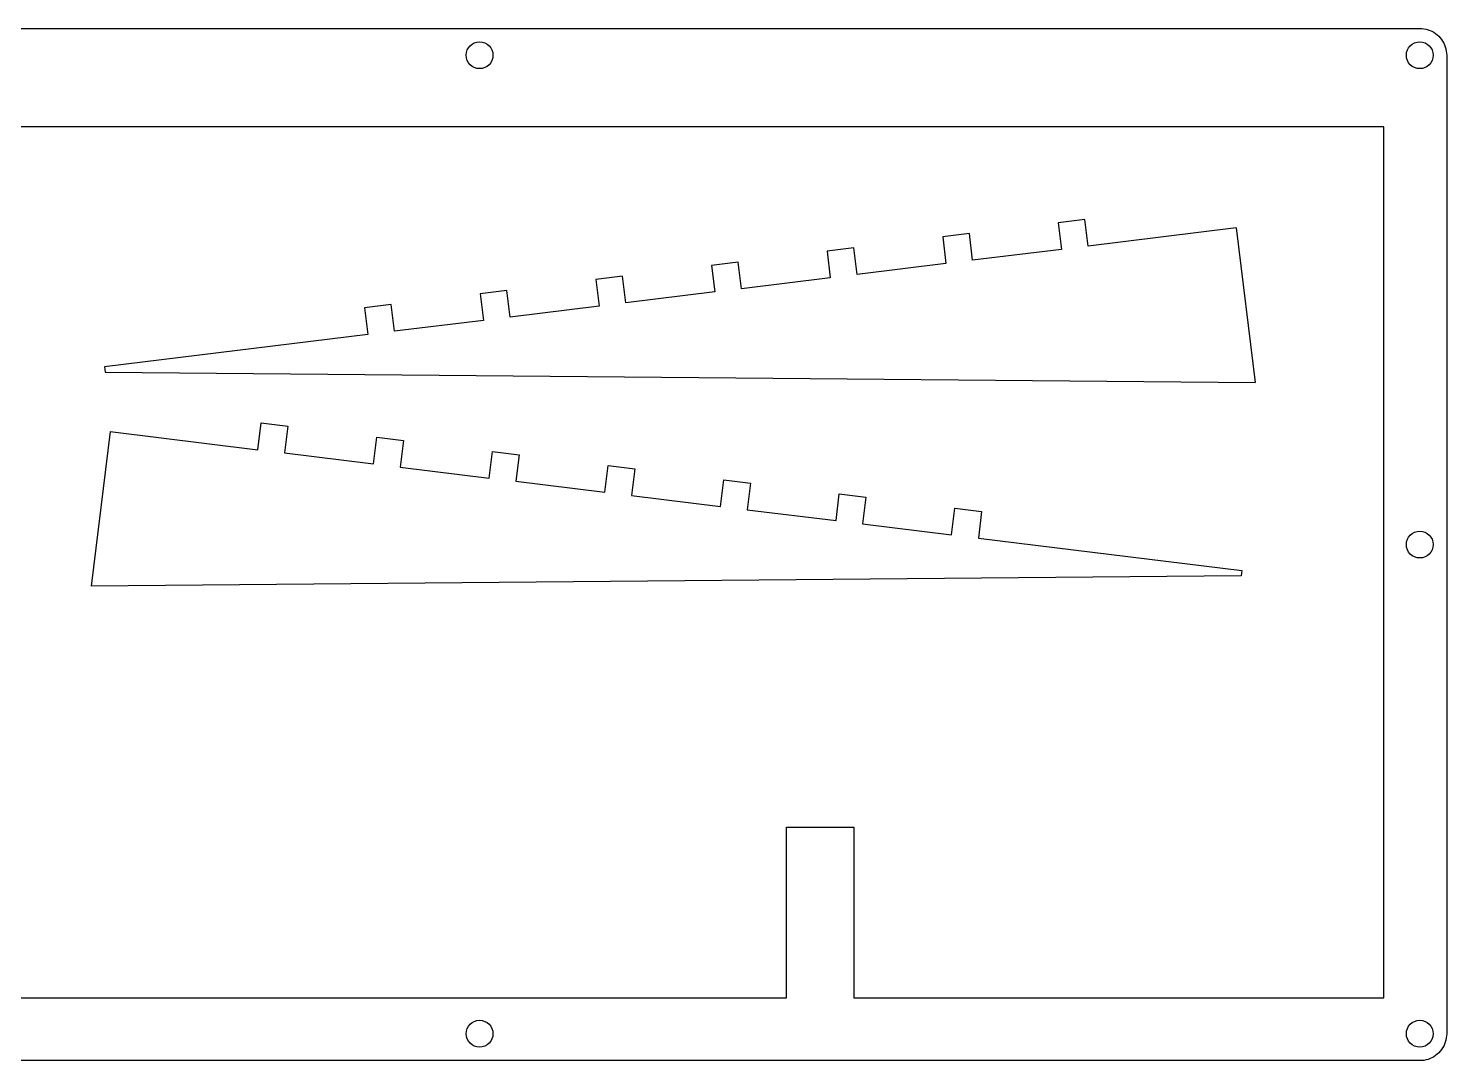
# Model space of a CAD drawing. Extents: x -200 to 1126, y -96 to 460.
# Drawn here: x -37.4 to 120.9, y 313.6 to 428.9 of the extents above; entities that cross this region are included whole.
import ezdxf

# ---------------------------------------------------------------- set-up
doc = ezdxf.new("R2010")
doc.units = 0
doc.header["$MEASUREMENT"] = 0

msp = doc.modelspace()

# ---------------------------------------------------------------- linework, layer by layer
at = {"color": 0}
for p, q in [((-118.44, 428.86), (117.86, 428.86)), ((117.86, 428.86), (118.09, 428.85)), ((118.09, 428.85), (118.33, 428.82)), ((118.33, 428.82), (118.56, 428.78)), ((118.56, 428.78), (118.78, 428.71)), ((118.78, 428.71), (119, 428.63)), ((119, 428.63), (119.22, 428.53)), ((119.22, 428.53), (119.42, 428.42)), ((119.42, 428.42), (119.62, 428.29)), ((119.62, 428.29), (119.81, 428.14)), ((119.81, 428.14), (119.98, 427.98)), ((119.98, 427.98), (120.14, 427.81)), ((120.14, 427.81), (120.28, 427.62)), ((120.28, 427.62), (120.41, 427.43)), ((120.41, 427.43), (120.53, 427.22)), ((120.53, 427.22), (120.63, 427.01)), ((120.63, 427.01), (120.71, 426.79)), ((120.71, 426.79), (120.77, 426.56)), ((120.77, 426.56), (120.82, 426.33)), ((120.82, 426.33), (120.85, 426.09)), ((120.85, 426.09), (120.86, 425.86)), ((120.86, 425.86), (120.86, 316.61)), ((113.86, 417.86), (-192.95, 417.86)), ((113.86, 320.61), (113.86, 417.86)), ((47.18, 339.66), (54.7, 339.66)), ((47.18, 320.61), (47.18, 339.66)), ((54.7, 339.66), (54.7, 320.61)), ((-192.95, 320.61), (47.18, 320.61)), ((54.7, 320.61), (113.86, 320.61)), ((120.86, 316.61), (120.85, 316.37)), ((120.41, 315.04), (120.28, 314.84)), ((120.53, 315.24), (120.41, 315.04)), ((120.63, 315.46), (120.53, 315.24)), ((120.71, 315.68), (120.63, 315.46)), ((120.77, 315.91), (120.71, 315.68)), ((120.82, 316.14), (120.77, 315.91)), ((120.85, 316.37), (120.82, 316.14)), ((117.86, 313.61), (-196.94, 313.61)), ((118.09, 313.62), (117.86, 313.61)), ((118.33, 313.64), (118.09, 313.62)), ((118.56, 313.69), (118.33, 313.64)), ((118.78, 313.75), (118.56, 313.69)), ((119, 313.84), (118.78, 313.75)), ((119.22, 313.93), (119, 313.84)), ((119.42, 314.05), (119.22, 313.93)), ((119.62, 314.18), (119.42, 314.05)), ((119.81, 314.33), (119.62, 314.18)), ((119.98, 314.49), (119.81, 314.33)), ((120.14, 314.66), (119.98, 314.49)), ((120.28, 314.84), (120.14, 314.66))]:
    msp.add_line(p, q, dxfattribs=at)
at = {"linetype": 'Continuous'}
for p, q in [((80.49, 407.52), (77.51, 407.16)), ((77.51, 407.16), (77.88, 404.18)), ((80.85, 404.54), (80.49, 407.52)), ((67.59, 405.94), (64.61, 405.57)), ((64.61, 405.57), (64.97, 402.59)), ((67.95, 402.96), (67.59, 405.94)), ((97.35, 406.57), (80.85, 404.54)), ((97.35, 406.57), (99.47, 389.31)), ((54.68, 404.35), (51.7, 403.99)), ((51.7, 403.99), (52.07, 401.01)), ((55.05, 401.38), (54.68, 404.35)), ((77.88, 404.18), (67.95, 402.96)), ((41.78, 402.77), (38.8, 402.4)), ((38.8, 402.4), (39.17, 399.43)), ((42.15, 399.79), (41.78, 402.77)), ((64.97, 402.59), (55.05, 401.38)), ((28.88, 401.18), (25.9, 400.82)), ((25.9, 400.82), (26.26, 397.84)), ((29.24, 398.21), (28.88, 401.18)), ((52.07, 401.01), (42.15, 399.79)), ((15.97, 399.6), (13, 399.23)), ((13, 399.23), (13.36, 396.26)), ((16.34, 396.62), (15.97, 399.6)), ((39.17, 399.43), (29.24, 398.21)), ((3.07, 398.02), (0.09, 397.65)), ((0.09, 397.65), (0.46, 394.67)), ((3.44, 395.04), (3.07, 398.02)), ((26.26, 397.84), (16.34, 396.62)), ((13.36, 396.26), (3.44, 395.04)), ((0.46, 394.67), (-28.95, 391.06)), ((-28.95, 391.06), (-28.87, 390.46)), ((-28.87, 390.46), (99.47, 389.31)), ((-11.81, 381.82), (-11.44, 384.8)), ((-11.44, 384.8), (-8.47, 384.43)), ((-28.31, 383.85), (-30.43, 366.59)), ((-28.31, 383.85), (-11.81, 381.82)), ((-8.47, 384.43), (-8.83, 381.45)), ((1.09, 380.24), (1.46, 383.21)), ((1.46, 383.21), (4.44, 382.85)), ((4.44, 382.85), (4.07, 379.87)), ((14, 378.65), (14.36, 381.63)), ((14.36, 381.63), (17.34, 381.26)), ((-8.83, 381.45), (1.09, 380.24)), ((17.34, 381.26), (16.97, 378.29)), ((26.9, 377.07), (27.27, 380.04)), ((27.27, 380.04), (30.24, 379.68)), ((4.07, 379.87), (14, 378.65)), ((30.24, 379.68), (29.88, 376.7)), ((39.8, 375.48), (40.17, 378.46)), ((40.17, 378.46), (43.15, 378.09)), ((16.97, 378.29), (26.9, 377.07)), ((43.15, 378.09), (42.78, 375.12)), ((52.71, 373.9), (53.07, 376.88)), ((53.07, 376.88), (56.05, 376.51)), ((29.88, 376.7), (39.8, 375.48)), ((56.05, 376.51), (55.68, 373.53)), ((65.61, 372.31), (65.97, 375.29)), ((65.97, 375.29), (68.95, 374.93)), ((42.78, 375.12), (52.71, 373.9)), ((68.95, 374.93), (68.59, 371.95)), ((55.68, 373.53), (65.61, 372.31)), ((68.59, 371.95), (97.99, 368.34)), ((97.92, 367.73), (-30.43, 366.59)), ((97.99, 368.34), (97.92, 367.73))]:
    msp.add_line(p, q, dxfattribs=at)
for centre in [(12.92, 425.86), (117.86, 425.86), (117.86, 371.23), (12.92, 316.61), (117.86, 316.61)]:
    msp.add_circle(centre, 1.5, dxfattribs=at)

doc.saveas('drawing.dxf')
